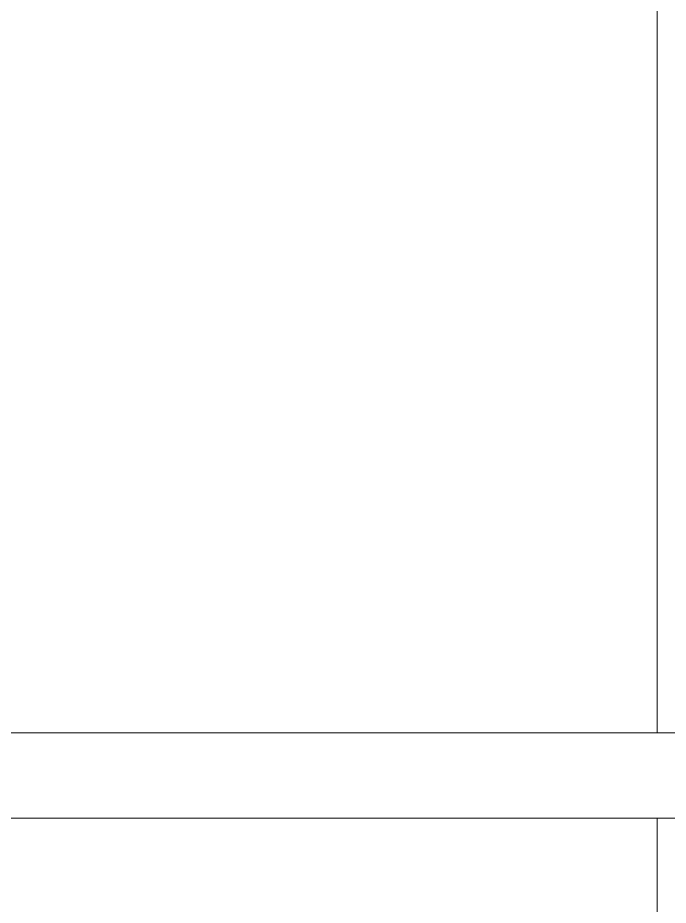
# Model space of a CAD drawing. Header units: inches. Extents: x -865 to 1895, y -762 to 1388.
# Drawn here: x 1842.72 to 1873.18, y 117.67 to 159.25 of the extents above; entities that cross this region are included whole.
import ezdxf

# ---------------------------------------------------------------- set-up
doc = ezdxf.new("R2010")
doc.units = ezdxf.units.IN
doc.header["$MEASUREMENT"] = 0
for name, color, linetype, lineweight in [('4th Floor Revit Background_dwg', 8, 'Continuous', 9), ('A-EXIST-GLAZ', 7, 'Continuous', 9), ('A-WALL', 113, 'Continuous', 9)]:
    doc.layers.add(name, color=color, linetype=linetype, lineweight=lineweight)

# ---------------------------------------------------------------- blocks, each defined once
blk = doc.blocks.new('4th Floor Revit Background_dwg-1506688-4th Floor New Construction - Partition Plan')
at = {"layer": 'A-EXIST-GLAZ', "flags": 128}
for points in [[(2923.716, 1088.195), (2957.125, 1088.195), (3029.338, 1015.981), (3029.338, 966.741)], [(3029.338, 962.741), (3029.338, 353.579), (2994.956, 319.196)]]:
    blk.add_lwpolyline(points, dxfattribs=at)

msp = doc.modelspace()

# ---------------------------------------------------------------- linework, layer by layer
at = {"layer": 'A-WALL', "color": 250, "lineweight": 20}
for p, q in [((1880.665, 125.753), (1767.043, 125.753)), ((1763.043, 121.753), (1880.665, 121.753))]:
    msp.add_line(p, q, dxfattribs=at)

# ---------------------------------------------------------------- block references
at = {"layer": '4th Floor Revit Background_dwg', "color": 7}
msp.add_blockref('4th Floor Revit Background_dwg-1506688-4th Floor New Construction - Partition Plan', (-1156.673, -840.988), dxfattribs=at)

doc.saveas('drawing.dxf')
